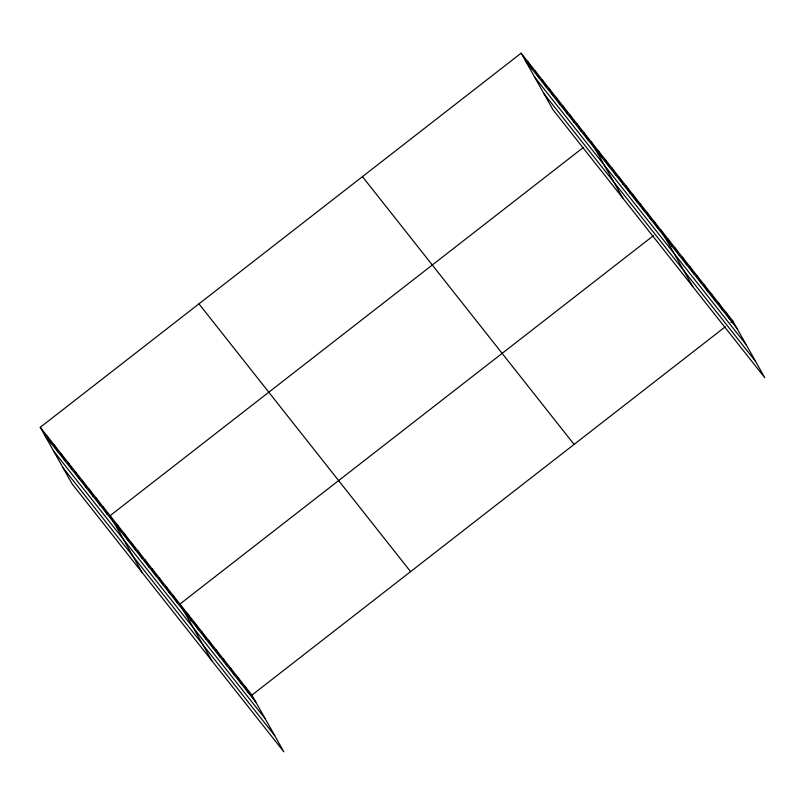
<?xml version="1.0" encoding="UTF-8"?>
<svg xmlns="http://www.w3.org/2000/svg" width="805" height="805" viewBox="0 0 805 805"><rect width="100%" height="100%" fill="white"/><g stroke="black" fill="none" stroke-linecap="round" stroke-linejoin="round"><path stroke-width="1.21" d="M40.25 427.314L251.895 695.097L283.863 751.83L72.219 484.047L40.25 427.314L521.137 53.17L732.781 320.954L764.75 377.686L553.105 109.903L521.137 53.17M583.514 147.355L110.094 515.683L142.052 572.415M653.358 235.714L179.938 604.052L211.896 660.784M251.895 695.097L725.315 326.76M730.92 322.403L732.781 320.954M525.363 60.667L737.008 328.44M534.52 76.908L746.165 344.691M543.949 93.652L755.593 361.435M362.451 176.637L574.096 444.42M198.946 303.847L410.59 571.631M44.466 434.811L256.111 702.584M53.623 451.052L265.268 718.835M63.062 467.796L274.706 735.579M725.587 311.847L729.813 319.333M718.392 302.74L722.608 310.237M711.197 293.644L715.414 301.13M704.003 284.537L708.219 292.024M696.808 275.431L701.024 282.917M689.613 266.324L693.83 273.811M682.419 257.218L686.635 264.714M675.214 248.121L679.44 255.608M668.019 239.015L672.245 246.501M660.825 229.908L692.793 286.64M653.841 221.073L658.057 228.56M646.858 212.238L651.074 219.725M639.874 203.403L644.091 210.89M632.891 194.558L637.107 202.055M625.908 185.724L630.124 193.21M618.924 176.889L623.14 184.375M611.941 168.054L616.157 175.54M604.947 159.219L609.174 166.705M597.964 150.374L602.19 157.871M590.981 141.539L622.949 198.272M583.997 132.704L588.224 140.191M577.014 123.869L581.23 131.356M570.031 115.035L574.247 122.521M563.047 106.2L567.263 113.686M556.064 97.355L560.28 104.851M549.08 88.52L553.297 96.006M542.097 79.685L546.313 87.171M535.114 70.85L539.33 78.337M528.13 62.015L532.346 69.502M244.7 685.991L248.916 693.477M237.505 676.884L241.721 684.381M230.311 667.788L234.527 675.274M223.106 658.681L227.332 666.168M215.911 649.575L220.137 657.061M208.716 640.468L212.943 647.955M201.522 631.362L205.738 638.858M194.327 622.265L198.543 629.752M187.132 613.158L191.349 620.645M172.954 595.217L177.17 602.704M165.971 586.382L170.187 593.869M158.977 577.537L163.204 585.034M151.994 568.702L156.22 576.199M145.011 559.867L149.237 567.354M138.027 551.033L142.254 558.519M131.044 542.198L135.26 549.684M124.061 533.363L128.277 540.849M117.077 524.518L121.293 532.014M103.11 506.848L107.327 514.335M96.127 498.013L100.343 505.5M89.144 489.178L93.36 496.665M82.16 480.333L86.377 487.83M75.167 471.499L79.393 478.995M68.184 462.664L72.41 470.15M61.2 453.829L65.426 461.315M54.217 444.994L58.443 452.48M47.233 436.159L51.45 443.646"/></g></svg>
